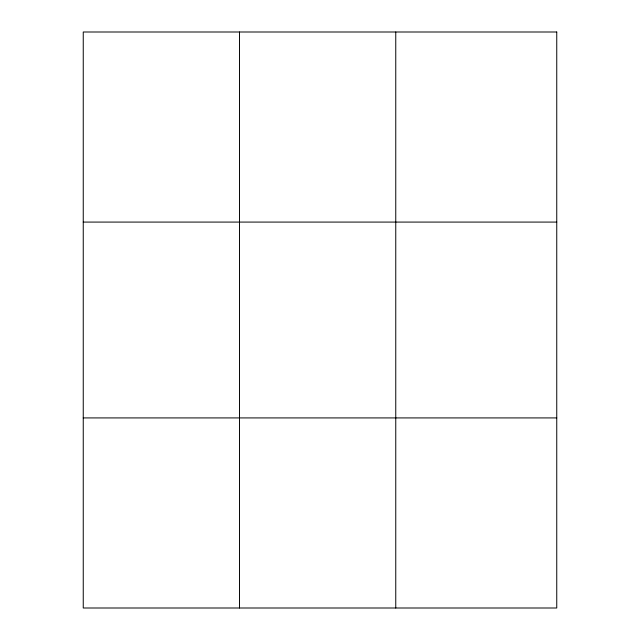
<?xml version="1.0" encoding="UTF-8"?>
<svg xmlns="http://www.w3.org/2000/svg" width="640" height="640" viewBox="0 0 640 640"><rect width="100%" height="100%" fill="white"/><g stroke="black" fill="none" stroke-linecap="round" stroke-linejoin="round"><path stroke-width="0.96" d="M239.504 608L239.504 32M395.76 608L395.76 32M83.248 222.08L556.752 222.08M83.248 417.92L556.752 417.92M556.752 32L556.752 608L83.248 608L83.248 32L556.752 32"/></g></svg>
